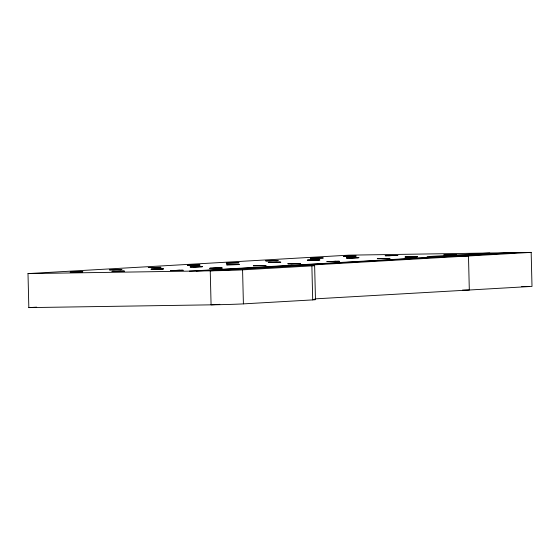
<?xml version="1.0" encoding="UTF-8"?>
<svg xmlns="http://www.w3.org/2000/svg" width="560" height="560" viewBox="0 0 560 560"><rect width="100%" height="100%" fill="white"/><g stroke="black" fill="none" stroke-linecap="round" stroke-linejoin="round"><path stroke-width="0.84" d="M313.306 299.516A23.926 0.42 -1.4 0 1 312.704 299.901L243.404 303.877A23.926 0.42 -1.4 0 1 211.078 304.843L28.833 307.615L28 273.595L348.922 255.157L531.167 252.385L532 286.405L314.895 298.879M112.483 269.857L118.433 269.521M190.61 265.37L196.56 265.027M268.73 260.883L274.68 260.54M346.857 256.396L352.807 256.053M115.115 271.467L121.065 271.131M154.175 269.227L160.125 268.884M193.235 266.98L199.185 266.637M271.362 262.493L277.312 262.15M310.422 260.253L316.372 259.91M349.482 258.006L355.432 257.663M388.542 255.759L394.499 255.423M173.775 270.578L179.725 270.235M212.835 268.338L218.792 267.995M290.962 263.844L296.912 263.508M330.022 261.604L335.972 261.261M408.149 257.117L414.099 256.774M447.209 254.87L453.159 254.527M489.776 253.015L427.091 256.62L468.482 255.99L469.315 290.01L462.413 290.115M189.399 271.138L510.321 252.707M196.252 271.033L517.174 252.602M531.167 252.385L210.245 270.823L28 273.595M219.807 304.339L211.078 304.843L210.245 270.823A23.926 0.42 -1.4 0 0 242.571 269.857L311.878 265.881L312.704 299.901M28.833 307.615L36.68 307.16M351.946 256.067L343.434 256.375L356.23 256.074L353.444 256.046M393.638 255.43L385.119 255.738L397.922 255.444L395.136 255.409M452.305 254.541L443.786 254.849L456.582 254.555L453.796 254.52M344.204 256.312L355.453 256.137M385.896 255.675L397.145 255.507M444.563 254.786L455.812 254.611M346.836 257.922L358.085 257.747M405.496 257.026L416.745 256.858M266.084 260.799L277.333 260.624M307.769 260.162L319.025 259.994M268.709 262.409L279.958 262.241M327.376 261.52L338.625 261.345M187.957 265.286L199.206 265.118M288.309 263.76L299.565 263.592M190.589 266.896L201.838 266.728M109.83 269.773L121.086 269.605M151.522 269.143L162.771 268.968M210.189 268.247L221.438 268.079M112.462 271.383L123.711 271.215M171.129 270.494L182.378 270.319M521.654 286.566L529.41 286.447M314.636 265.601L315.469 299.621M242.571 269.857L243.404 303.877M301.917 265.559A23.926 0.42 -1.4 0 1 311.878 265.881M109.403 269.801L121.856 269.542L109.403 269.801M112.028 271.411L124.488 271.152L112.028 271.411M151.088 269.164L163.548 268.905L151.088 269.164M187.523 265.314L199.983 265.055L187.523 265.314M190.155 266.924L202.608 266.665L190.155 266.924M170.695 270.522L183.148 270.263L170.695 270.522M265.65 260.827L278.103 260.561L265.65 260.827M209.755 268.275L222.215 268.016L209.755 268.275M268.275 262.437L280.735 262.178L268.275 262.437M307.335 260.19L319.795 259.931L307.335 260.19M287.882 263.788L300.335 263.529L287.882 263.788M346.402 257.943L358.862 257.684L346.402 257.943M326.942 261.541L339.402 261.282L326.942 261.541M405.062 257.054L417.522 256.795L405.062 257.054M70.532 272.034L70.126 272.076L82.88 271.789L70.532 272.034M148.659 267.547L148.253 267.589L161.007 267.302L148.659 267.547M226.702 263.067L226.296 263.102L239.05 262.815L226.702 263.067M227.045 264.803L226.639 264.845L239.393 264.558L227.045 264.803M310.968 258.223L310.562 258.265L323.316 257.978L310.968 258.223M253.736 265.748L253.33 265.79L266.084 265.503L253.736 265.748M377.699 258.629L377.293 258.671L390.047 258.384L377.699 258.629"/></g></svg>
